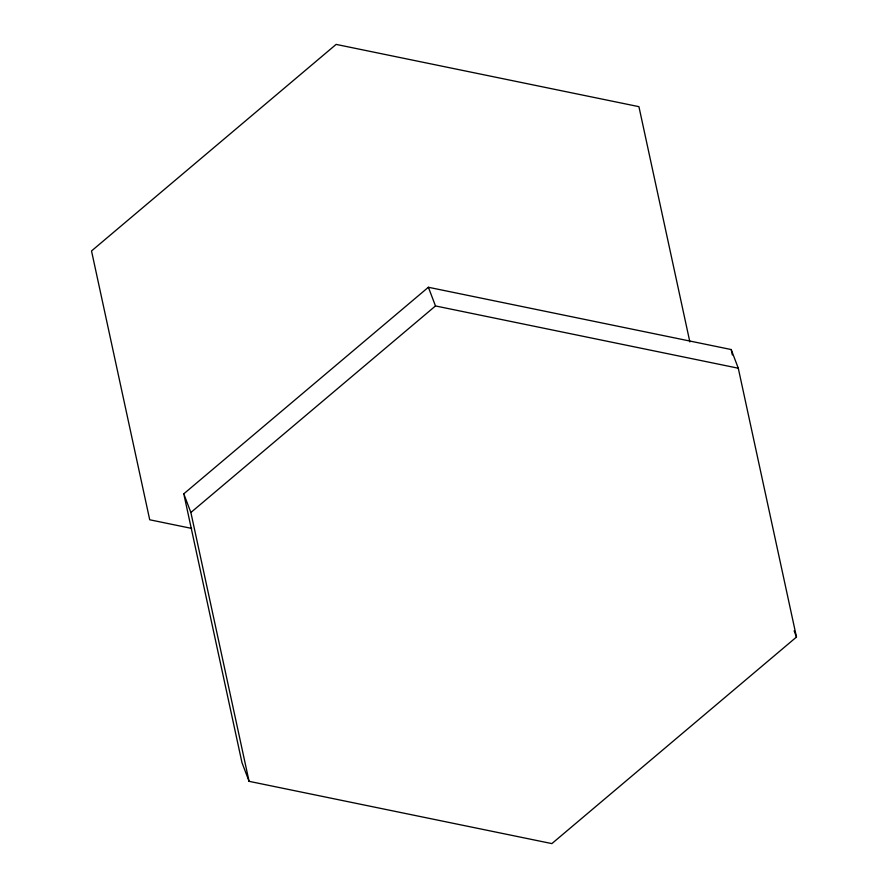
<?xml version="1.0" encoding="UTF-8"?>
<svg xmlns="http://www.w3.org/2000/svg" width="888" height="888" viewBox="0 0 888 888"><rect width="100%" height="100%" fill="white"/><g stroke="black" fill="none" stroke-linecap="round" stroke-linejoin="round"><path stroke-width="1.33" d="M183.783 493.828L428.382 287.268L731.19 349.539L738.283 368.22L796.481 637.051L551.87 843.6L249.073 781.329L241.98 762.648L183.783 493.828L190.876 512.498L249.073 781.329M190.876 512.498L435.486 305.949L738.283 368.22M191.619 528.404L149.717 519.78L91.52 250.949L336.13 44.4L638.927 106.671L689.854 341.902M794.116 630.824L796.481 637.051M428.382 287.268L435.486 305.949M731.19 349.539L732.356 354.945"/></g></svg>
